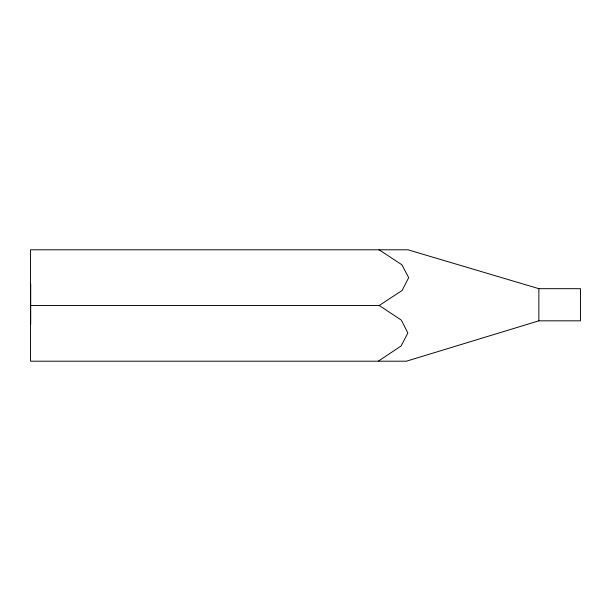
<?xml version="1.0" encoding="UTF-8"?>
<svg xmlns="http://www.w3.org/2000/svg" width="611" height="611" viewBox="0 0 611 611"><rect width="100%" height="100%" fill="white"/><g stroke="black" fill="none" stroke-linecap="round" stroke-linejoin="round"><path stroke-width="0.92" d="M378.469 361.086L401.122 345.956L407.85 333.003L401.366 320.149L379.232 305.5L30.55 305.5M379.232 305.5L402.13 290.469L408.675 277.631L401.878 264.769L379.103 249.8M538.856 320.828L406.384 361.2L30.55 361.2L30.55 249.8L407.972 249.8L538.856 288.675L580.45 288.675L580.45 320.828L538.856 320.828L538.856 288.675M30.687 284.138L30.687 324.166"/></g></svg>
